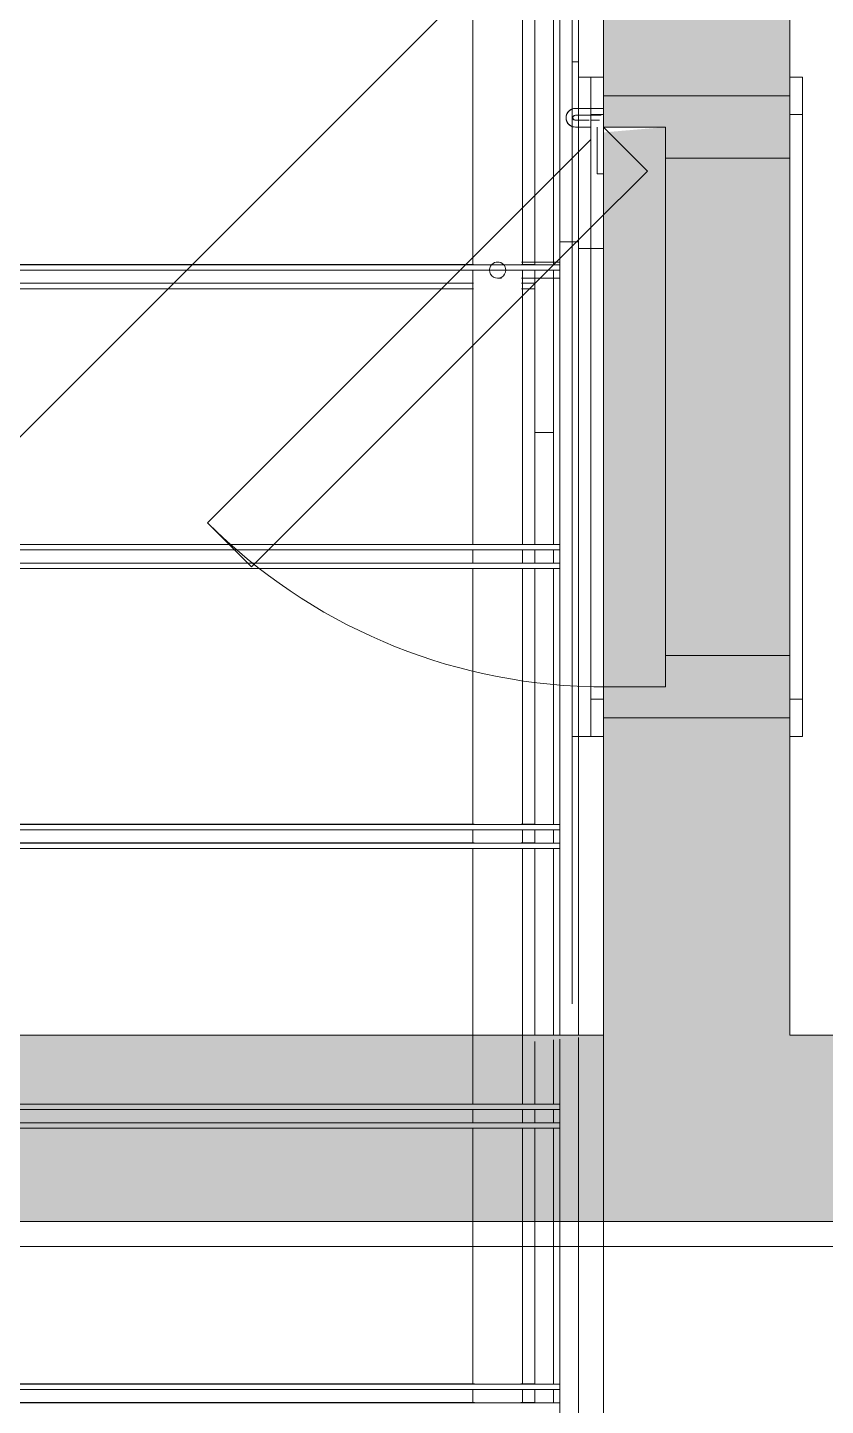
# Model space of a CAD drawing. Header units: millimetres. Extents: x -57519 to 497916, y -349472 to 446842.
# Drawn here: x 300340 to 300981, y 37610 to 38718 of the extents above; entities that cross this region are included whole.
import ezdxf

# ---------------------------------------------------------------- set-up
doc = ezdxf.new("R2010")
doc.units = ezdxf.units.MM
for name, color, linetype, lineweight in [('A-DETL-GENF', 92, 'Continuous', 5), ('A-DOOR', 31, 'Continuous', 5), ('A-DOOR-FRAM', 31, 'Continuous', 5), ('A-FLOR', 192, 'Continuous', 5), ('A-FLOR-HRAL', 11, 'Continuous', 5), ('A-WALL', 113, 'Continuous', 20), ('A-WALL-PATT', 111, 'Continuous', 20), ('S-STRS', 31, 'Continuous', 5)]:
    doc.layers.add(name, color=color, linetype=linetype, lineweight=lineweight)

# ---------------------------------------------------------------- blocks, each defined once
blk = doc.blocks.new('Cast-In-Place Stair - Run_Internal_-2743869-SITE COVERAGE')
at = {"layer": 'S-STRS'}
for p, q in [((50939.3, 38526.8), (52004.3, 38526.8)), ((52004.3, 38522.5), (50974.3, 38522.5)), ((52039.3, 38282.5), (52039.3, 38522.5)), ((52039.3, 38522.5), (52039.3, 38286.8)), ((50974.3, 38301.8), (52004.3, 38301.8)), ((52004.3, 38297.5), (50974.3, 38297.5)), ((52039.3, 38286.8), (52039.3, 38297.5)), ((52039.3, 38297.5), (52039.3, 38286.8)), ((52004.3, 38286.8), (50974.3, 38286.8)), ((50974.3, 38282.5), (52004.3, 38282.5)), ((52039.3, 38057.5), (52039.3, 38282.5)), ((52039.3, 38282.5), (52039.3, 38061.8)), ((50974.3, 38076.8), (52004.3, 38076.8)), ((52004.3, 38072.5), (50974.3, 38072.5)), ((52039.3, 38061.8), (52039.3, 38072.5)), ((52039.3, 38072.5), (52039.3, 38061.8)), ((52004.3, 38061.8), (50974.3, 38061.8)), ((50974.3, 38057.5), (52004.3, 38057.5)), ((52039.3, 37832.5), (52039.3, 38057.5)), ((52039.3, 38057.5), (52039.3, 37836.8)), ((50974.3, 37851.8), (52004.3, 37851.8)), ((52004.3, 37847.5), (50974.3, 37847.5)), ((52004.3, 37836.8), (50974.3, 37836.8)), ((50974.3, 37832.5), (52004.3, 37832.5)), ((50974.3, 37626.8), (52004.3, 37626.8)), ((52004.3, 37622.5), (50974.3, 37622.5)), ((52004.3, 37611.8), (50974.3, 37611.8))]:
    blk.add_line(p, q, dxfattribs=at)
blk = doc.blocks.new('Cast-In-Place Stair - ___-2743868-SITE COVERAGE')
at = {"layer": 'S-STRS'}
for p, q in [((52004.3, 38526.8), (50939.3, 38526.8)), ((50939.3, 38526.8), (52004.3, 38526.8)), ((52039.3, 38286.8), (52039.3, 38522.5)), ((52039.3, 38522.5), (52039.3, 38301.8)), ((52004.3, 38301.8), (50974.3, 38301.8)), ((52039.3, 38286.8), (52039.3, 38301.8)), ((52039.3, 38286.8), (52039.3, 38297.5)), ((52039.3, 38297.5), (52039.3, 38286.8)), ((50974.3, 38286.8), (52004.3, 38286.8)), ((52039.3, 38061.8), (52039.3, 38282.5)), ((52039.3, 38282.5), (52039.3, 38076.8)), ((52004.3, 38076.8), (50974.3, 38076.8)), ((52039.3, 38061.8), (52039.3, 38076.8)), ((52039.3, 38061.8), (52039.3, 38072.5)), ((52039.3, 38072.5), (52039.3, 38061.8)), ((50974.3, 38061.8), (52004.3, 38061.8)), ((52039.3, 37836.8), (52039.3, 38057.5)), ((52039.3, 38057.5), (52039.3, 37851.8)), ((52004.3, 37851.8), (50974.3, 37851.8)), ((50974.3, 37836.8), (52004.3, 37836.8)), ((52004.3, 37626.8), (50974.3, 37626.8)), ((50974.3, 37611.8), (52004.3, 37611.8))]:
    blk.add_line(p, q, dxfattribs=at)
blk.add_blockref('Cast-In-Place Stair - Run_Internal_-2743869-SITE COVERAGE', (0, 0))
blk = doc.blocks.new('Monolithic Run - Run_Internal_-2743869-SITE COVERAGE')
at = {"layer": 'S-STRS'}
for p, q in [((50939.3, 38526.8), (52004.3, 38526.8)), ((52004.3, 38522.5), (50974.3, 38522.5)), ((52039.3, 38282.5), (52039.3, 38522.5)), ((52039.3, 38522.5), (52039.3, 38286.8)), ((50974.3, 38301.8), (52004.3, 38301.8)), ((52004.3, 38297.5), (50974.3, 38297.5)), ((52039.3, 38286.8), (52039.3, 38297.5)), ((52039.3, 38297.5), (52039.3, 38286.8)), ((52004.3, 38286.8), (50974.3, 38286.8)), ((50974.3, 38282.5), (52004.3, 38282.5)), ((52039.3, 38057.5), (52039.3, 38282.5)), ((52039.3, 38282.5), (52039.3, 38061.8)), ((50974.3, 38076.8), (52004.3, 38076.8)), ((52004.3, 38072.5), (50974.3, 38072.5)), ((52039.3, 38061.8), (52039.3, 38072.5)), ((52039.3, 38072.5), (52039.3, 38061.8)), ((52004.3, 38061.8), (50974.3, 38061.8)), ((50974.3, 38057.5), (52004.3, 38057.5)), ((52039.3, 37832.5), (52039.3, 38057.5)), ((52039.3, 38057.5), (52039.3, 37836.8)), ((50974.3, 37851.8), (52004.3, 37851.8)), ((52004.3, 37847.5), (50974.3, 37847.5)), ((52004.3, 37836.8), (50974.3, 37836.8)), ((50974.3, 37832.5), (52004.3, 37832.5)), ((50974.3, 37626.8), (52004.3, 37626.8)), ((52004.3, 37622.5), (50974.3, 37622.5)), ((52004.3, 37611.8), (50974.3, 37611.8))]:
    blk.add_line(p, q, dxfattribs=at)
blk = doc.blocks.new('Precast Stair - Landing_Internal_-6008558-SITE COVERAGE')
at = {"layer": 'S-STRS'}
for p, q in [((51935, 38511.9), (51022.9, 38511.9)), ((51984.3, 38511.9), (51973.6, 38511.9)), ((51023.6, 38507.5), (51935, 38507.5)), ((51973.6, 38507.5), (51984.3, 38507.5))]:
    blk.add_line(p, q, dxfattribs=at)
blk = doc.blocks.new('Precast Stair - ___-6008557-SITE COVERAGE')
at = {"layer": 'S-STRS'}
for p, q in [((51023.2, 38526.9), (51935, 38526.9)), ((51023.2, 38526.9), (51935, 38526.9)), ((51973.6, 38526.9), (51984.3, 38526.9)), ((51973.6, 38526.9), (51984.3, 38526.9)), ((51935, 38511.9), (51022.9, 38511.9)), ((51984.3, 38511.9), (51973.6, 38511.9))]:
    blk.add_line(p, q, dxfattribs=at)
blk.add_blockref('Precast Stair - Landing_Internal_-6008558-SITE COVERAGE', (0, 0))
blk = doc.blocks.new('Precast Stair - Run_Internal_-6008556-SITE COVERAGE')
at = {"layer": 'S-STRS'}
for p, q in [((51023.2, 38526.9), (51935, 38526.9)), ((51935, 38522.5), (51023.4, 38522.5)), ((51973.6, 38526.9), (51984.3, 38526.9)), ((51984.3, 38522.5), (51973.6, 38522.5)), ((51023.5, 38301.9), (51935.1, 38301.9)), ((51973.4, 38301.9), (51984.3, 38301.9)), ((51935.1, 38297.5), (51023.5, 38297.5)), ((51984.3, 38297.5), (51973.4, 38297.5)), ((51935.1, 38286.9), (51023.4, 38286.9)), ((51023.4, 38282.5), (51935.2, 38282.5)), ((51984.3, 38286.9), (51973.4, 38286.9)), ((51973.4, 38282.5), (51984.3, 38282.5)), ((51023.3, 38076.9), (51935.3, 38076.9)), ((51973.3, 38076.9), (51984.3, 38076.9)), ((51935.3, 38072.5), (51023.3, 38072.5)), ((51984.3, 38072.5), (51973.3, 38072.5)), ((51935.3, 38061.9), (51023.3, 38061.9)), ((51023.3, 38057.5), (51935.3, 38057.5)), ((51984.3, 38061.9), (51973.3, 38061.9)), ((51973.3, 38057.5), (51984.3, 38057.5)), ((51023.1, 37851.9), (51935.5, 37851.9)), ((51935.5, 37847.5), (51023.1, 37847.5)), ((51973.1, 37851.9), (51984.3, 37851.9)), ((51984.3, 37847.5), (51973.1, 37847.5)), ((51935.5, 37836.9), (51023.1, 37836.9)), ((51984.3, 37836.9), (51973.1, 37836.9)), ((51023.1, 37832.5), (51935.5, 37832.5)), ((51973.1, 37832.5), (51984.3, 37832.5)), ((51023, 37626.9), (51935.6, 37626.9)), ((51972.9, 37626.9), (51984.3, 37626.9)), ((51935.6, 37611.9), (51022.9, 37611.9)), ((51935.6, 37622.5), (51023, 37622.5)), ((51984.3, 37622.5), (51972.9, 37622.5)), ((51984.3, 37611.9), (51972.9, 37611.9))]:
    blk.add_line(p, q, dxfattribs=at)
blk = doc.blocks.new('Precast Stair - ___-6008555-SITE COVERAGE')
at = {"layer": 'S-STRS'}
for p, q in [((51935, 38526.9), (51023.2, 38526.9)), ((51023.2, 38526.9), (51935, 38526.9)), ((51984.3, 38526.9), (51973.6, 38526.9)), ((51973.6, 38526.9), (51984.3, 38526.9)), ((51935.1, 38301.9), (51023.5, 38301.9)), ((51984.3, 38301.9), (51973.4, 38301.9)), ((51023.4, 38286.9), (51935.1, 38286.9)), ((51973.4, 38286.9), (51984.3, 38286.9)), ((51935.3, 38076.9), (51023.3, 38076.9)), ((51984.3, 38076.9), (51973.3, 38076.9)), ((51023.3, 38061.9), (51935.3, 38061.9)), ((51973.3, 38061.9), (51984.3, 38061.9)), ((51935.5, 37851.9), (51023.1, 37851.9)), ((51984.3, 37851.9), (51973.1, 37851.9)), ((51023.1, 37836.9), (51935.5, 37836.9)), ((51973.1, 37836.9), (51984.3, 37836.9)), ((51935.6, 37626.9), (51023, 37626.9)), ((51984.3, 37626.9), (51972.9, 37626.9)), ((51022.9, 37611.9), (51935.6, 37611.9)), ((51972.9, 37611.9), (51984.3, 37611.9))]:
    blk.add_line(p, q, dxfattribs=at)
blk.add_blockref('Precast Stair - Run_Internal_-6008556-SITE COVERAGE', (0, 0))
blk = doc.blocks.new('Monolithic Run - Run_Internal_-6008556-SITE COVERAGE')
at = {"layer": 'S-STRS'}
for p, q in [((51023.2, 38526.9), (51935, 38526.9)), ((51935, 38522.5), (51023.4, 38522.5)), ((51973.6, 38526.9), (51984.3, 38526.9)), ((51984.3, 38522.5), (51973.6, 38522.5)), ((51023.5, 38301.9), (51935.1, 38301.9)), ((51973.4, 38301.9), (51984.3, 38301.9)), ((51935.1, 38297.5), (51023.5, 38297.5)), ((51984.3, 38297.5), (51973.4, 38297.5)), ((51935.1, 38286.9), (51023.4, 38286.9)), ((51023.4, 38282.5), (51935.2, 38282.5)), ((51984.3, 38286.9), (51973.4, 38286.9)), ((51973.4, 38282.5), (51984.3, 38282.5)), ((51023.3, 38076.9), (51935.3, 38076.9)), ((51973.3, 38076.9), (51984.3, 38076.9)), ((51935.3, 38072.5), (51023.3, 38072.5)), ((51984.3, 38072.5), (51973.3, 38072.5)), ((51935.3, 38061.9), (51023.3, 38061.9)), ((51023.3, 38057.5), (51935.3, 38057.5)), ((51984.3, 38061.9), (51973.3, 38061.9)), ((51973.3, 38057.5), (51984.3, 38057.5)), ((51023.1, 37851.9), (51935.5, 37851.9)), ((51935.5, 37847.5), (51023.1, 37847.5)), ((51973.1, 37851.9), (51984.3, 37851.9)), ((51984.3, 37847.5), (51973.1, 37847.5)), ((51935.5, 37836.9), (51023.1, 37836.9)), ((51984.3, 37836.9), (51973.1, 37836.9)), ((51023.1, 37832.5), (51935.5, 37832.5)), ((51973.1, 37832.5), (51984.3, 37832.5)), ((51023, 37626.9), (51935.6, 37626.9)), ((51972.9, 37626.9), (51984.3, 37626.9)), ((51935.6, 37611.9), (51022.9, 37611.9)), ((51935.6, 37622.5), (51023, 37622.5)), ((51984.3, 37622.5), (51972.9, 37622.5)), ((51984.3, 37611.9), (51972.9, 37611.9))]:
    blk.add_line(p, q, dxfattribs=at)
blk = doc.blocks.new('Monolithic Landing - Landing_Internal_-6008558-SITE COVERAGE')
at = {"layer": 'S-STRS'}
for p, q in [((51935, 38511.9), (51022.9, 38511.9)), ((51984.3, 38511.9), (51973.6, 38511.9)), ((51023.6, 38507.5), (51935, 38507.5)), ((51973.6, 38507.5), (51984.3, 38507.5))]:
    blk.add_line(p, q, dxfattribs=at)
blk = doc.blocks.new('Railing - Handrail On Railing_End Post-13653219-SITE COVERAGE')
at = {"layer": 'A-FLOR-HRAL'}
for p, q in [((-19.3, 6.5), (-50, 6.5)), ((-3, 6.5), (0, 6.5)), ((-50, -6.5), (-19.3, -6.5)), ((-20, 0), (20, 0)), ((-14.1, 0), (-20, 0)), ((-20, -4.3), (-20, -275)), ((-10, 0), (-14.1, 0)), ((20, 0), (-10, 0)), ((20, -275), (20, -4.3)), ((-25, -280), (-50, -280)), ((-50, -320), (-25, -320))]:
    blk.add_line(p, q, dxfattribs=at)
at = {"layer": 'A-FLOR-HRAL', "flags": 128}
for points in [[(-25, -320), (-2.2, -313.8), (14.4, -296.8), (20, -275)], [(-20, -275), (-22.3, -279.2), (-25, -280)]]:
    blk.add_lwpolyline(points, dxfattribs=at)
at = {"layer": 'A-FLOR-HRAL'}
for start, end in [(360, 180), (180, 225), (225, 315), (315, 330), (330, 360)]:
    blk.add_arc((0, 0), 6.5, start, end, dxfattribs=at)
blk = doc.blocks.new('Railing - Railing-6055315-SITE COVERAGE')
at = {"layer": 'A-FLOR-HRAL'}
for p, q in [((51934.3, 38522.5), (51934.3, 38301.8)), ((51934.3, 38522.5), (51935, 38522.5)), ((51971.6, 38522.5), (51973.6, 38522.5)), ((51973.6, 38522.5), (51974.3, 38522.5)), ((51974.3, 38301.8), (51974.3, 38522.5)), ((51934.3, 38297.5), (51934.3, 38286.8)), ((51974.3, 38286.8), (51974.3, 38297.5)), ((51934.3, 38282.5), (51934.3, 38076.8)), ((51974.3, 38076.8), (51974.3, 38282.5)), ((51934.3, 38072.5), (51934.3, 38061.8)), ((51974.3, 38061.8), (51974.3, 38072.5)), ((51934.3, 38057.5), (51934.3, 37907.5)), ((51974.3, 37907.5), (51974.3, 38057.5)), ((51934.3, 37907.5), (51934.3, 37851.8)), ((51974.3, 37851.8), (51974.3, 37907.5)), ((51934.3, 37847.5), (51934.3, 37836.8)), ((51974.3, 37836.8), (51974.3, 37847.5)), ((51934.3, 37832.5), (51934.3, 37757.5)), ((51974.3, 37757.5), (51974.3, 37832.5)), ((51934.3, 37757.5), (51934.3, 37626.8)), ((51974.3, 37626.8), (51974.3, 37757.5)), ((51934.3, 37622.5), (51934.3, 37611.8)), ((51974.3, 37611.8), (51974.3, 37622.5))]:
    blk.add_line(p, q, dxfattribs=at)
at = {"layer": 'A-FLOR-HRAL', "flags": 128}
for points in [[(51974.3, 38522.5), (51973.6, 38522.5), (51971.6, 38522.5), (51968.4, 38522.5), (51964.3, 38522.5), (51959.5, 38522.5), (51954.3, 38522.5), (51949.1, 38522.5), (51944.3, 38522.5), (51940.2, 38522.5), (51937, 38522.5), (51935, 38522.5), (51934.3, 38522.5)], [(51935, 38522.5), (51937, 38522.5), (51940.2, 38522.5), (51944.3, 38522.5), (51949.1, 38522.5), (51954.3, 38522.5)], [(51954.3, 38522.5), (51959.5, 38522.5), (51964.3, 38522.5)], [(51964.3, 38522.5), (51968.4, 38522.5), (51971.6, 38522.5)]]:
    blk.add_lwpolyline(points, dxfattribs=at)
at = {"rotation": 180}
blk.add_blockref('Railing - Handrail On Railing_End Post-13653219-SITE COVERAGE', (51954.3, 38522.5), dxfattribs=at)
blk = doc.blocks.new('DLN-Access Panel__AP01_ - _AP04_ 450 x 650 _WH_-V531-SITE COVERAGE')
at = {"layer": 'A-DOOR'}
for p, q in [((-265, 75), (-265, 85)), ((-265, 85), (-265, 75)), ((265, 85), (-265, 85)), ((-265, 85), (-235, 85)), ((-235, 85), (-235, 75)), ((-235, 85), (235, 85)), ((235, 85), (-235, 85)), ((-235, 75), (-235, 85)), ((-235, 85), (235, 85)), ((235, 85), (235, 75)), ((235, 85), (235, 75)), ((235, 85), (265, 85)), ((265, 75), (265, 85)), ((265, 75), (265, 85)), ((-265, 75), (265, 75)), ((-265, 75), (-250, 75)), ((-250, 75), (-235, 75)), ((235, 75), (-235, 75)), ((-235, 75), (-200, 75)), ((-235, 75), (-200, 75)), ((-200, 75), (200, 75)), ((-200, 75), (200, 75)), ((200, 75), (235, 75)), ((200, 75), (235, 75)), ((235, 75), (250, 75)), ((250, 75), (265, 75)), ((-189.6, -39.6), (-225, -75)), ((-144.3, -85), (-189.6, -39.6)), ((-265, -85), (-265, -75)), ((265, -75), (-265, -75)), ((-265, -75), (-250, -75)), ((-250, -75), (-240, -75)), ((-240, -75), (-240, -85)), ((-225, -75), (-240, -75)), ((-240, -75), (-225, -75)), ((-240, -85), (-240, -75)), ((-187.5, -75), (-240, -75)), ((-240, -75), (-240, -85)), ((-240, -85), (-240, -75)), ((-240, -75), (-187.5, -75)), ((-240, -75), (-240, -85)), ((-225, -75), (-240, -75)), ((-240, -75), (-225, -75)), ((-240, -85), (-240, -75)), ((-225, -75), (-240, -75)), ((-240, -75), (-240, -85)), ((-240, -85), (-240, -75)), ((-240, -75), (-225, -75)), ((-235, -75), (-235, -85)), ((-235, -75), (235, -75)), ((-225, -75), (-235, -75)), ((-235, -75), (-225, -75)), ((-235, -85), (-235, -76.7)), ((-230.5, -75), (-234.5, -75)), ((-234.5, -75), (-230.5, -75)), ((-230.5, -75), (-234.5, -75)), ((-234.5, -75), (-230.5, -75)), ((-234.5, -76.8), (-234.5, -85)), ((-234.5, -85), (-234.5, -76.8)), ((-234.5, -76.8), (-234.5, -85)), ((-234.5, -85), (-234.5, -76.8)), ((-187.5, -75), (-225, -75)), ((-225, -75), (-187.5, -75)), ((-187.5, -75), (-225, -75)), ((-225, -75), (-187.5, -75)), ((-187.5, -80), (-187.5, -75)), ((-187.5, -75), (-187.5, -80)), ((-187.5, -80), (-187.5, -75)), ((-187.5, -75), (-187.5, -80)), ((225, -75), (-187.5, -75)), ((-187.5, -75), (225, -75)), ((235, -75), (225, -75)), ((225, -75), (235, -75)), ((235, -75), (235, -85)), ((235, -75), (235, -85)), ((235, -75), (250, -75)), ((250, -75), (265, -75)), ((265, -85), (265, -75)), ((-265, -85), (265, -85)), ((-265, -85), (-240, -85)), ((-240, -85), (-240, -95)), ((-240, -95), (-240, -85)), ((-240, -85), (-240, -97.5)), ((-240, -97.5), (-240, -85)), ((-240, -85), (-240, -95)), ((-240, -95), (-240, -85)), ((-240, -85), (-240, -95)), ((-240, -95), (-240, -85)), ((235, -85), (-235, -85)), ((-234.5, -85), (-234.5, -97.5)), ((-234.5, -97.5), (-234.5, -85)), ((-230.5, -85), (-230.5, -78.2)), ((-230.5, -78.2), (-230.5, -85)), ((-230.5, -97.5), (-230.5, -86.4)), ((-230.5, -86.4), (-230.5, -97.5)), ((-230.5, -96.6), (-230.5, -86.4)), ((-230.5, -86.4), (-230.5, -96.6)), ((-225, -80), (-187.5, -80)), ((-187.5, -80), (-225, -80)), ((-225, -80), (-187.5, -80)), ((-187.5, -80), (-225, -80)), ((-225, -97.5), (-225, -85)), ((-225, -85), (-225, -97.5)), ((-225, -97.5), (-225, -85)), ((-225, -85), (-225, -97.5)), ((-225, -97.5), (-225, -85)), ((-225, -85), (-225, -97.5)), ((-225, -97.5), (-225, -85)), ((-225, -85), (-225, -97.5)), ((-225, -85), (235, -85)), ((-225, -85), (235, -85)), ((-215, -85), (93.2, -393.2)), ((128.6, -357.8), (-144.3, -85)), ((235, -85), (265, -85)), ((-240, -95), (-277.5, -95)), ((-277.5, -95), (-277.5, -100)), ((-277.5, -100), (-277.5, -95)), ((-277.5, -95), (-240, -95)), ((-240, -95), (-277.5, -95)), ((-277.5, -95), (-277.5, -100)), ((-277.5, -100), (-277.5, -95)), ((-277.5, -95), (-240, -95)), ((-277.5, -100), (-239.6, -100)), ((-239.6, -100), (-277.5, -100)), ((-277.5, -100), (-239.6, -100)), ((-239.6, -100), (-277.5, -100)), ((93.2, -393.2), (128.6, -357.8))]:
    blk.add_line(p, q, dxfattribs=at)
for centre, radius, start, end in [((-225, -75), 450, 358.6824, 359.9875), ((-225, -75), 450, 315, 358.6824), ((-232.5, -97.5), 7.5, 180, 0), ((-232.5, -97.5), 7.5, 180, 0), ((-232.5, -97.5), 7.5, 180, 195), ((-232.5, -97.5), 7.5, 180, 195), ((-232.5, -97.5), 7.5, 195, 240), ((-232.5, -97.5), 7.5, 195, 330), ((-232.5, -97.5), 7.5, 199.4712, 360), ((-232.5, -97.5), 7.5, 199.4712, 360), ((-232.5, -97.5), 7.5, 199.4712, 0), ((-232.5, -97.5), 2, 180, 315), ((-232.5, -97.5), 2, 180, 345), ((-232.5, -97.5), 2, 180, 240), ((-232.5, -97.5), 2, 180, 345), ((-232.5, -97.5), 2, 240, 300), ((-232.5, -97.5), 7.5, 272.4388, 0), ((-232.5, -97.5), 2, 300, 360), ((-232.5, -97.5), 2, 315, 330), ((-232.5, -97.5), 2, 330, 360), ((-232.5, -97.5), 2, 345, 0), ((-232.5, -97.5), 2, 345, 0), ((-232.5, -97.5), 7.5, 330, 345), ((-232.5, -97.5), 7.5, 330, 345), ((-232.5, -97.5), 7.5, 345, 0), ((-232.5, -97.5), 7.5, 345, 0), ((-232.5, -97.5), 7.5, 199.4712, 257.8453), ((-232.5, -97.5), 7.5, 240, 270), ((-232.5, -97.5), 7.5, 257.8453, 272.4388), ((-232.5, -97.5), 7.5, 270, 300), ((-232.5, -97.5), 7.5, 300, 315), ((-232.5, -97.5), 7.5, 315, 330)]:
    blk.add_arc(centre, radius, start, end, dxfattribs=at)
at = {"layer": 'A-DOOR-FRAM'}
for p, q in [((250, 75), (-250, 75)), ((-250, 75), (-250, -75)), ((-250, 75), (-250, -75)), ((-235, 75), (-250, 75)), ((-200, 75), (-235, 75)), ((-200, -25), (-200, 75)), ((-200, -25), (-200, 75)), ((-200, 75), (200, 75)), ((200, 75), (-200, 75)), ((200, 75), (-200, 75)), ((200, -25), (200, 75)), ((200, 75), (200, -25)), ((235, 75), (200, 75)), ((250, 75), (235, 75)), ((250, 75), (250, -75)), ((250, -75), (250, 75)), ((-225, -75), (-225, -25)), ((-225, -75), (-225, -25)), ((-225, -25), (225, -25)), ((-200, -25), (-225, -25)), ((200, -25), (-200, -25)), ((-200, -25), (200, -25)), ((200, -25), (-200, -25)), ((225, -25), (200, -25)), ((225, -75), (225, -25)), ((225, -25), (225, -75)), ((-250, -75), (250, -75)), ((-240, -75), (-250, -75)), ((-225, -75), (-235, -75)), ((225, -75), (-225, -75)), ((-187.5, -75), (-225, -75)), ((-187.5, -75), (-225, -75)), ((225, -75), (-187.5, -75)), ((225, -75), (-187.5, -75)), ((235, -75), (225, -75)), ((250, -75), (235, -75))]:
    blk.add_line(p, q, dxfattribs=at)

msp = doc.modelspace()

# ---------------------------------------------------------------- hatches: boundary and pattern name
at = {"layer": 'A-DETL-GENF'}
h = msp.add_hatch(dxfattribs=at)
h.set_pattern_fill('FP_40', color=250, style=0, pattern_type=2)
h.set_pattern_definition([(45, (248763.4, 0), (-1257.236, 1257.236), []), (45, (248763.4, 1905), (-1257.236, 1257.236), [])])
h.paths.add_polyline_path([(325750.1, -8642.5), (328562.7, -8642.5), (328562.7, 4657.5), (341312.7, 4657.5), (341312.7, 30557.5), (342712.7, 30557.5), (342712.7, 48907.7), (339962.7, 48907.7), (339962.7, 52157.5), (338962.7, 52157.5), (338962.7, 53757.5), (297512.7, 53757.5), (297512.7, 52247.5), (286277.7, 52247.5), (286277.7, 34407.5), (285902.7, 34407.5), (285902.7, 7407.5), (286277.7, 7407.5), (286277.7, -2267.5), (315555.2, -2267.5), (315555.2, -8642.5), (321257.1, -8642.5)], flags=0)
at = {"layer": 'A-WALL-PATT', "lineweight": 5, "transparency": 33554560}
h = msp.add_hatch(color=253, dxfattribs=at)
h.paths.add_polyline_path([(300802.7, 37907.5), (300952.7, 37907.5), (300952.7, 38162.5), (300802.7, 38162.5), (300802.7, 38031.8)], flags=0)
h.paths.add_polyline_path([(300952.7, 38662.5), (300952.7, 39557.5), (300802.7, 39557.5), (300802.7, 38662.5)], flags=0)
h = msp.add_hatch(color=253, dxfattribs=at)
h.paths.add_polyline_path([(300952.7, 38162.5), (300952.7, 38212.5), (300852.7, 38212.5), (300852.7, 38187.5), (300802.7, 38187.5), (300802.7, 38162.5), (300852.7, 38162.5)], flags=0)
h.paths.add_polyline_path([(300852.7, 38612.5), (300952.7, 38612.5), (300952.7, 38662.5), (300802.7, 38662.5), (300802.7, 38637.5), (300852.7, 38637.5), (300852.7, 38620.6)], flags=0)
msp.add_hatch(color=253, dxfattribs=at).paths.add_polyline_path([(300852.7, 38187.5), (300852.7, 38212.5), (300952.7, 38212.5), (300952.7, 38612.5), (300852.7, 38612.5), (300852.7, 38637.5), (300802.7, 38633.2), (300802.7, 38187.5)], flags=0)
h = msp.add_hatch(color=253, dxfattribs=at)
h.paths.add_polyline_path([(301402.7, 37757.5), (301402.7, 37907.5), (298302.7, 37907.5), (298302.7, 37757.5), (301319.2, 37757.5)], flags=0)
h.paths.add_polyline_path([(295422.1, 37757.5), (298152.7, 37757.5), (298152.7, 37907.5), (295102.7, 37907.5), (295102.7, 37757.5)], flags=0)

# ---------------------------------------------------------------- linework, layer by layer
at = {"layer": 'A-FLOR'}
msp.add_line((298302.7, 37907.5), (300802.7, 37907.5), dxfattribs=at)
at = {"layer": 'A-WALL', "lineweight": 18}
for p, q in [((300802.7, 38677.5), (300802.7, 40257.5)), ((300777.7, 40232.5), (300777.7, 38677.5)), ((300782.7, 38677.5), (300802.7, 38677.5)), ((300802.7, 38147.5), (300777.7, 38147.5)), ((300777.7, 38147.5), (300777.7, 37932.5)), ((300802.7, 37907.5), (300802.7, 38147.5)), ((300792.7, 37907.5), (300802.7, 37907.5)), ((301402.7, 37757.5), (299252.7, 37757.5)), ((299272.7, 37737.5), (301382.7, 37737.5))]:
    msp.add_line(p, q, dxfattribs=at)
at = {"layer": 'A-WALL', "lineweight": 5}
for p, q in [((300767.7, 37907.5), (300767.7, 39662.5)), ((300782.7, 37907.5), (300782.7, 39662.5)), ((300802.7, 39587.5), (300802.7, 34257.5)), ((300952.7, 37907.5), (300952.7, 39557.5)), ((300747.7, 38526.8), (300747.7, 38808.3)), ((300762.7, 38808.3), (300762.7, 38526.8)), ((300777.7, 38147.5), (300777.7, 38677.5)), ((300802.7, 38677.5), (300802.7, 38652.5)), ((300802.7, 38647.5), (300802.7, 38147.5)), ((300782.7, 38545.1), (300767.7, 38545.1)), ((300802.7, 38539.9), (300782.7, 38539.9)), ((300747.7, 38301.8), (300747.7, 38522.5)), ((300762.7, 38522.5), (300762.7, 38301.8)), ((300747.7, 38391.8), (300762.7, 38391.8)), ((300747.7, 38286.8), (300747.7, 38297.5)), ((300762.7, 38297.5), (300762.7, 38286.8)), ((300747.7, 38076.8), (300747.7, 38282.5)), ((300762.7, 38282.5), (300762.7, 38076.8)), ((300747.7, 38061.8), (300747.7, 38072.5)), ((300762.7, 38072.5), (300762.7, 38061.8)), ((300747.7, 37907.5), (300747.7, 38057.5)), ((300762.7, 38057.5), (300762.7, 37907.5)), ((300792.7, 37907.5), (298327.7, 37907.5)), ((300747.7, 37851.8), (300747.7, 37902.2)), ((300762.7, 37903.6), (300762.7, 37851.8)), ((300767.7, 34151.8), (300767.7, 37904.1)), ((300782.7, 34150.7), (300782.7, 37905.5)), ((301402.7, 37907.5), (300952.7, 37907.5)), ((300747.7, 37836.8), (300747.7, 37847.5)), ((300762.7, 37847.5), (300762.7, 37836.8)), ((300747.7, 37626.8), (300747.7, 37832.5)), ((300762.7, 37832.5), (300762.7, 37626.8)), ((300747.7, 37611.8), (300747.7, 37622.5)), ((300762.7, 37622.5), (300762.7, 37611.8))]:
    msp.add_line(p, q, dxfattribs=at)
at = {"layer": 'S-STRS'}
for p, q in [((300767.7, 38526.8), (299702.7, 38526.8)), ((299702.7, 38526.8), (300767.7, 38526.8)), ((300698.4, 38526.9), (299786.7, 38526.9)), ((299786.7, 38526.9), (300698.4, 38526.9)), ((299786.7, 38526.9), (300698.4, 38526.9)), ((299786.7, 38526.9), (300698.4, 38526.9)), ((300747.7, 38526.9), (300737.1, 38526.9)), ((300737.1, 38526.9), (300747.7, 38526.9)), ((300737.1, 38526.9), (300747.7, 38526.9)), ((300737.1, 38526.9), (300747.7, 38526.9)), ((300802.7, 38286.8), (300802.7, 38522.5)), ((300802.7, 38522.5), (300802.7, 38301.8)), ((300698.4, 38511.9), (299786.3, 38511.9)), ((300747.7, 38511.9), (300737, 38511.9)), ((300767.7, 38301.8), (299737.7, 38301.8)), ((300698.6, 38301.9), (299786.9, 38301.9)), ((300747.7, 38301.9), (300736.9, 38301.9)), ((300802.7, 38286.8), (300802.7, 38301.8)), ((300802.7, 38286.8), (300802.7, 38297.5)), ((300802.7, 38297.5), (300802.7, 38286.8)), ((299737.7, 38286.8), (300767.7, 38286.8)), ((299786.9, 38286.9), (300698.6, 38286.9)), ((300736.9, 38286.9), (300747.7, 38286.9)), ((300802.7, 38061.8), (300802.7, 38282.5)), ((300802.7, 38282.5), (300802.7, 38076.8)), ((300698.7, 38076.9), (299786.7, 38076.9)), ((300747.7, 38076.9), (300736.7, 38076.9)), ((300767.7, 38076.8), (299737.7, 38076.8)), ((300802.7, 38061.8), (300802.7, 38076.8)), ((300802.7, 38061.8), (300802.7, 38072.5)), ((300802.7, 38072.5), (300802.7, 38061.8)), ((299737.7, 38061.8), (300767.7, 38061.8)), ((299786.7, 38061.9), (300698.8, 38061.9)), ((300736.7, 38061.9), (300747.7, 38061.9)), ((300802.7, 37836.8), (300802.7, 38057.5)), ((300802.7, 38057.5), (300802.7, 37851.8)), ((300767.7, 37851.8), (299737.7, 37851.8)), ((300698.9, 37851.9), (299786.6, 37851.9)), ((300747.7, 37851.9), (300736.6, 37851.9)), ((299737.7, 37836.8), (300767.7, 37836.8)), ((299786.6, 37836.9), (300698.9, 37836.9)), ((300736.5, 37836.9), (300747.7, 37836.9)), ((300767.7, 37626.8), (299737.7, 37626.8)), ((300699.1, 37626.9), (299786.4, 37626.9)), ((300747.7, 37626.9), (300736.4, 37626.9)), ((299737.7, 37611.8), (300767.7, 37611.8)), ((299786.4, 37611.9), (300699.1, 37611.9)), ((300736.4, 37611.9), (300747.7, 37611.9))]:
    msp.add_line(p, q, dxfattribs=at)

# ---------------------------------------------------------------- block references
at = {"color": 254, "lineweight": 5}
for name in ['Monolithic Landing - Landing_Internal_-6008558-SITE COVERAGE', 'Monolithic Run - Run_Internal_-6008556-SITE COVERAGE', 'Monolithic Run - Run_Internal_-2743869-SITE COVERAGE']:
    msp.add_blockref(name, (248763.4, 0), dxfattribs=at)
at = {"layer": 'A-DOOR', "rotation": 270}
msp.add_blockref('DLN-Access Panel__AP01_ - _AP04_ 450 x 650 _WH_-V531-SITE COVERAGE', (300877.7, 38412.5), dxfattribs=at)
at = {"layer": 'A-FLOR-HRAL'}
msp.add_blockref('Railing - Railing-6055315-SITE COVERAGE', (248763.4, 0), dxfattribs=at)
at = {"layer": 'S-STRS'}
for name in ['Precast Stair - ___-6008557-SITE COVERAGE', 'Precast Stair - ___-6008555-SITE COVERAGE', 'Cast-In-Place Stair - ___-2743868-SITE COVERAGE']:
    msp.add_blockref(name, (248763.4, 0), dxfattribs=at)

doc.saveas('drawing.dxf')
